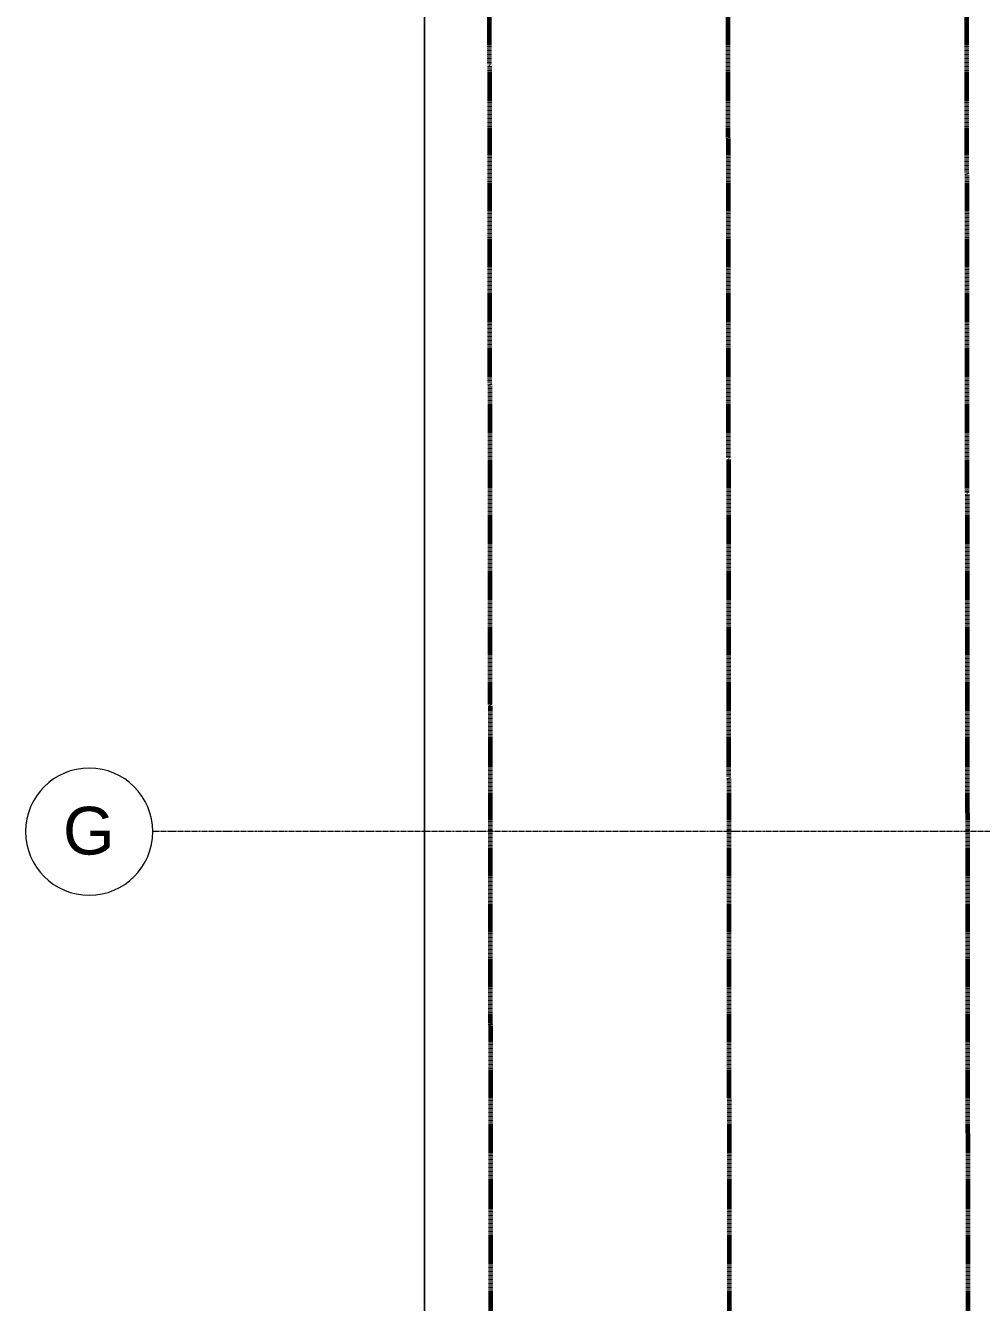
# Model space of a CAD drawing. Header units: inches. Extents: x -4105 to -1989, y 9836 to 11159.
# Drawn here: x -4104.6 to -3864.2, y 10348.8 to 10669.9 of the extents above; entities that cross this region are included whole.
import ezdxf

# ---------------------------------------------------------------- set-up
doc = ezdxf.new("R2010")
doc.units = ezdxf.units.IN
doc.header["$MEASUREMENT"] = 0
doc.linetypes.add('Double Dash 3_8_', pattern=[1, 0.375, -0.125, 0.125, -0.125, 0.125, -0.125])
doc.linetypes.add('Grid Line 1_2_', pattern=[0.875, 0.5, -0.125, 0.125, -0.125])
for name, color, linetype, lineweight in [('0-1', 7, 'Continuous', 5), ('0-4', 165, 'Continuous', 5), ('C-PROP-LINE-1', 10, 'Double Dash 3_8_', 60), ('C-TOPO', 7, 'Continuous', 9), ('S-GRID-1', 1, 'Grid Line 1_2_', 9), ('S-GRID-IDEN', 1, 'Continuous', 9), ('S-GRID-IDEN-1', 147, 'Continuous', 9)]:
    doc.layers.add(name, color=color, linetype=linetype, lineweight=lineweight)
doc.layers.add('0-3', color=255, linetype='Continuous', lineweight=5, transparency=1)
doc.styles.add('Arial', font='arial.ttf', dxfattribs={"height": 12})

# ---------------------------------------------------------------- blocks, each defined once
blk = doc.blocks.new('CTR  - Topography_rvt-1-ENLARGED FLOOR PLAN - 2ND FLOOR PLAN - WEST')
at = {"layer": 'C-TOPO'}
for p, q in [((-4004.23, 10711.75), (-4004.23, 10652.43)), ((-4004.23, 10652.43), (-4004.23, 10711.75)), ((-4004.23, 10652.43), (-4004.23, 10594.89)), ((-4004.23, 10594.89), (-4004.23, 10652.43)), ((-4004.23, 10594.89), (-4004.23, 10531.34)), ((-4004.23, 10531.34), (-4004.23, 10594.89)), ((-4004.23, 10531.34), (-4004.23, 10480.32)), ((-4004.23, 10480.32), (-4004.23, 10531.34)), ((-4004.23, 10480.32), (-4004.23, 10442.17)), ((-4004.23, 10442.17), (-4004.23, 10480.32)), ((-4004.23, 10442.17), (-4004.23, 10371.92)), ((-4004.23, 10371.92), (-4004.23, 10442.17)), ((-4004.23, 10371.92), (-4004.23, 10221.79)), ((-4004.23, 10221.79), (-4004.23, 10371.92))]:
    blk.add_line(p, q, dxfattribs=at)
blk = doc.blocks.new('Family - ___-1878357-ENLARGED FLOOR PLAN - 2ND FLOOR PLAN - WEST')
at = {"layer": 'C-PROP-LINE-1'}
for p, q in [((-3988.35, 11061.83), (-3987.1, 9861.8)), ((-3928.35, 11061.83), (-3927.1, 9861.8)), ((-3868.34, 11061.83), (-3867.12, 9890.98))]:
    blk.add_line(p, q, dxfattribs=at)
blk = doc.blocks.new('Grid - Grid Head - Circle-50561-ENLARGED FLOOR PLAN - 2ND FLOOR PLAN - WEST')
at = {"layer": 'S-GRID-IDEN-1'}
for start, end in [(360, 180), (180, 360)]:
    blk.add_arc((0, 0), 0.25, start, end, dxfattribs=at)
blk = doc.blocks.new('CTR - 1st Phase - Shell_rvt-1-ENLARGED FLOOR PLAN - 2ND FLOOR PLAN - WEST')
at = {"layer": 'S-GRID-1'}
blk.add_line((-1989.4, 10467.19), (-4072.56, 10467.19), dxfattribs=at)
at = {"layer": '0-3'}
blk.add_blockref('Family - ___-1878357-ENLARGED FLOOR PLAN - 2ND FLOOR PLAN - WEST', (0, 0), dxfattribs=at)
at = {"layer": '0-4', "xscale": 63.99999999999997, "yscale": 63.99999999999997, "zscale": 63.99999999999997, "rotation": 89.99999999999986}
blk.add_blockref('Grid - Grid Head - Circle-50561-ENLARGED FLOOR PLAN - 2ND FLOOR PLAN - WEST', (-4088.56, 10467.19), dxfattribs=at)
at = {"layer": 'S-GRID-IDEN', "insert": (-4095.16, 10473.44), "char_height": 12, "width": 15.958, "attachment_point": 1, "style": 'Arial'}
blk.add_mtext('G', dxfattribs=at)

msp = doc.modelspace()

# ---------------------------------------------------------------- block references
at = {"layer": '0-1'}
for name in ['CTR - 1st Phase - Shell_rvt-1-ENLARGED FLOOR PLAN - 2ND FLOOR PLAN - WEST', 'CTR  - Topography_rvt-1-ENLARGED FLOOR PLAN - 2ND FLOOR PLAN - WEST']:
    msp.add_blockref(name, (0, 0), dxfattribs=at)

doc.saveas('drawing.dxf')
